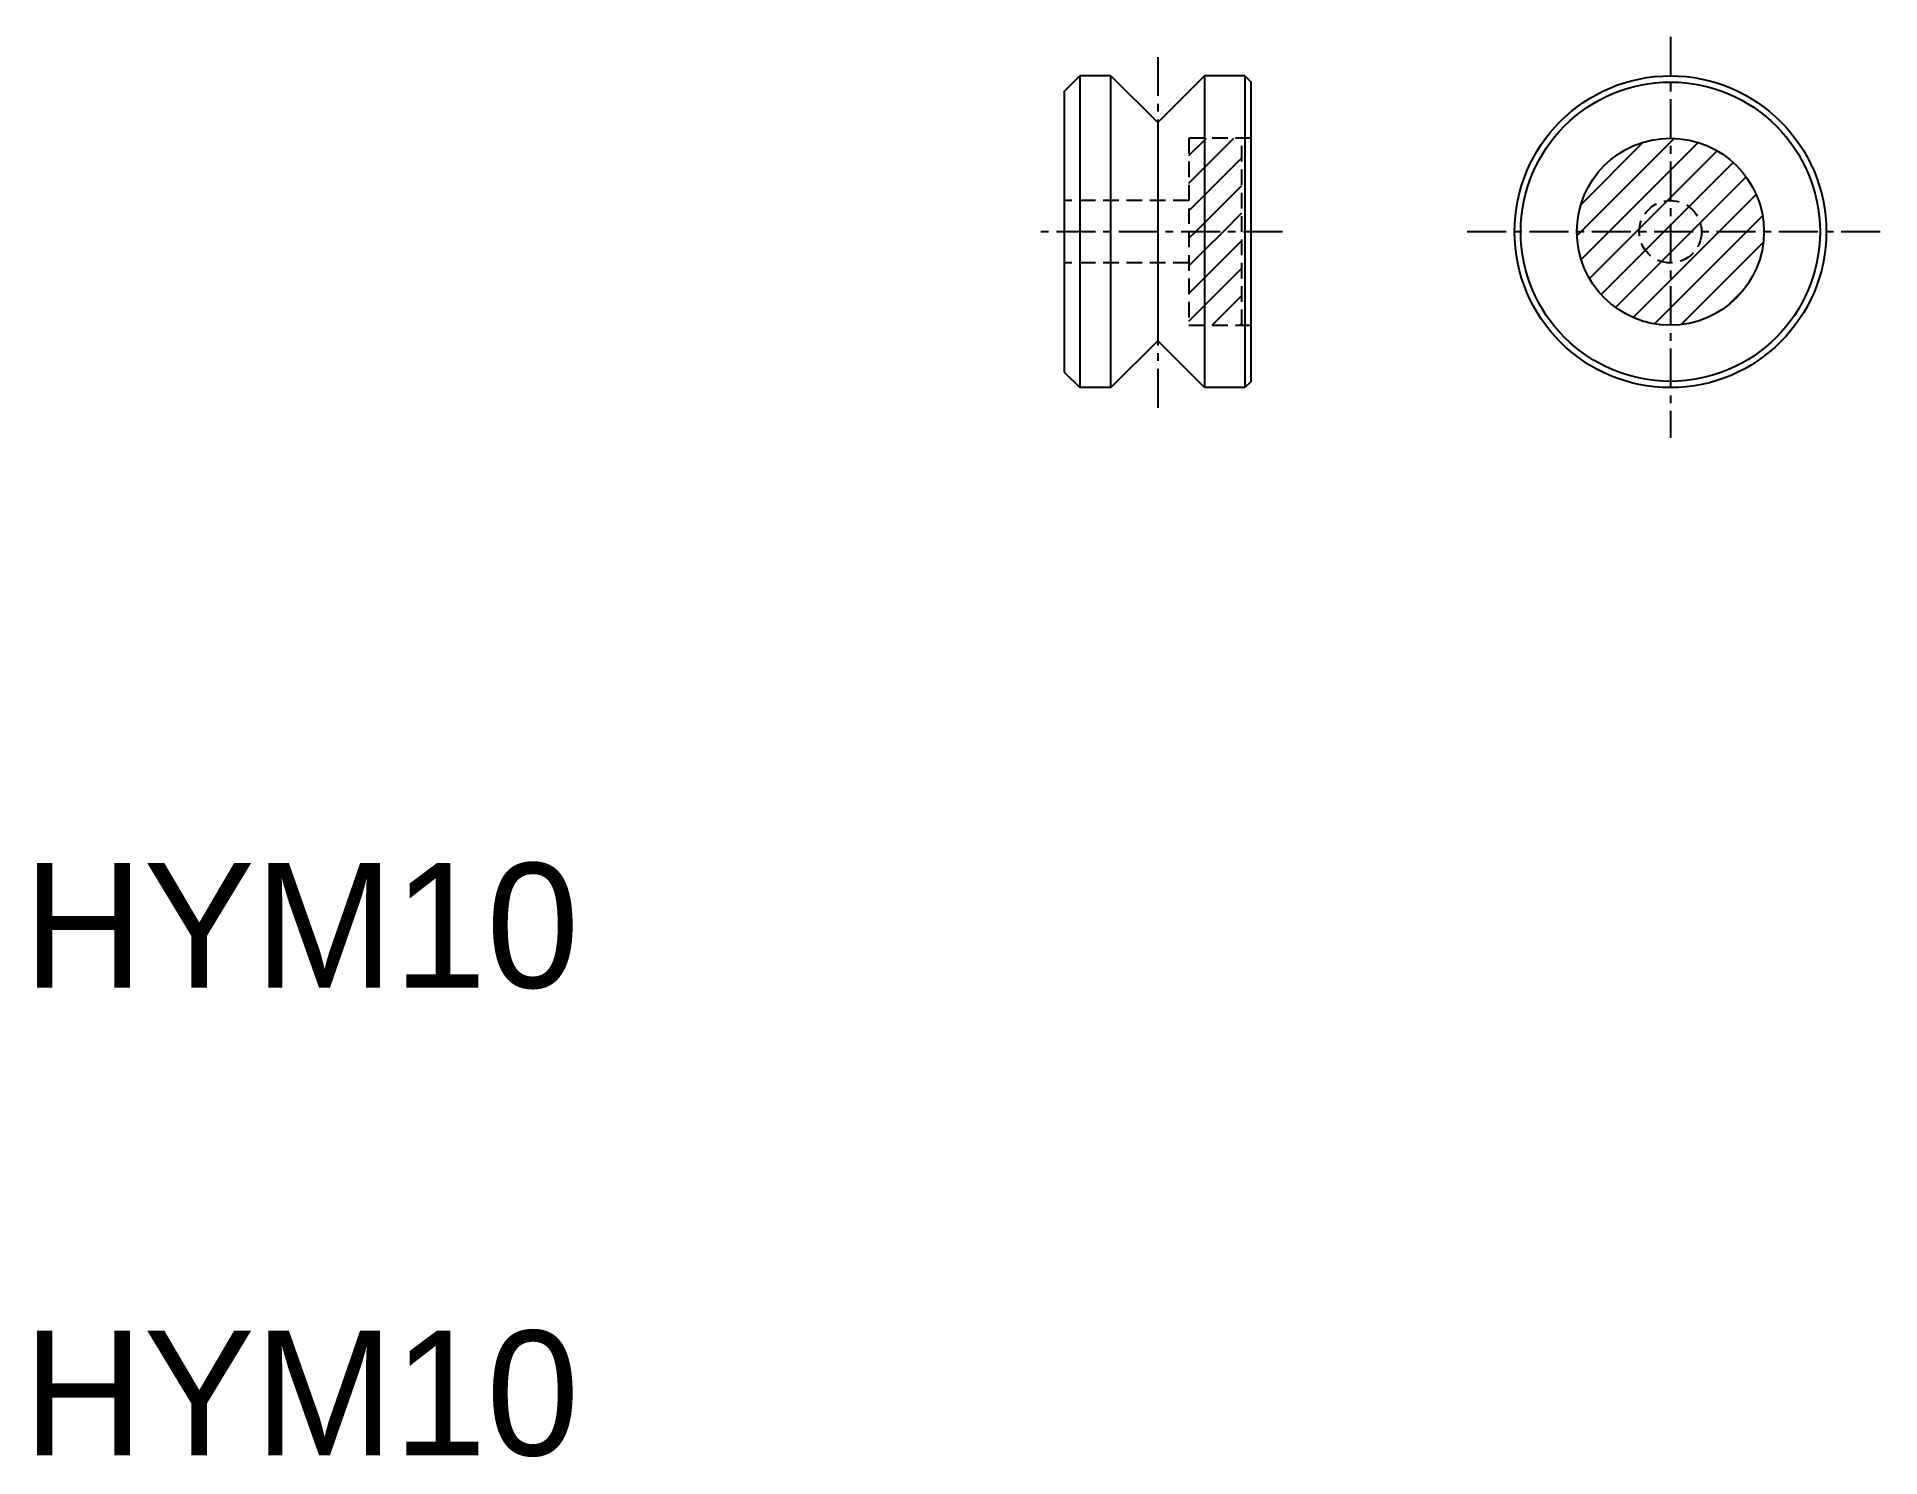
# Model space of a CAD drawing. Extents: x 68 to 127.1, y 116.2 to 161.8.
import ezdxf

# ---------------------------------------------------------------- set-up
doc = ezdxf.new("R2010")
doc.units = 0
doc.linetypes.add('CENTER', pattern=[2, 1.25, -0.25, 0.25, -0.25])
doc.linetypes.add('DASHED', pattern=[0.75, 0.5, -0.25])
doc.layers.get('0').update_dxf_attribs({"linetype": 'CONTINUOUS'})
doc.layers.add('CENTER', color=1, linetype='CENTER')

# ---------------------------------------------------------------- blocks, each defined once
blk = doc.blocks.new('*X2')
at = {"color": 0, "linetype": 'CONTINUOUS'}
for p, q in [((117.411, 155.418), (120.543, 158.549)), ((117.54, 156.43), (119.53, 158.421)), ((117.542, 154.665), (121.295, 158.418)), ((117.811, 154.051), (121.91, 158.149)), ((118.184, 153.539), (122.421, 157.777)), ((118.65, 153.122), (122.839, 157.311)), ((119.213, 152.801), (123.16, 156.748)), ((119.893, 152.597), (123.364, 156.067)), ((120.753, 152.572), (123.388, 155.208)), ((122.243, 153.179), (122.782, 153.717))]:
    blk.add_line(p, q, dxfattribs=at)
blk = doc.blocks.new('*X3')
at = {"color": 0, "linetype": 'CONTINUOUS'}
for p, q in [((104.959, 157.992), (105.459, 158.492)), ((105.459, 157.608), (106.403, 158.552)), ((105.459, 158.492), (105.519, 158.552)), ((105.459, 156.724), (106.659, 157.924)), ((104.959, 157.108), (105.459, 157.608)), ((104.959, 156.224), (105.459, 156.724)), ((105.459, 155.84), (106.659, 157.04)), ((106.055, 155.552), (106.659, 156.156)), ((104.959, 155.34), (105.171, 155.552)), ((105.171, 155.552), (105.459, 155.84)), ((105.459, 154.956), (106.055, 155.552)), ((104.959, 154.456), (105.459, 154.956)), ((105.459, 154.072), (106.659, 155.272)), ((105.459, 153.188), (106.659, 154.388)), ((104.959, 153.572), (105.459, 154.072)), ((104.959, 152.688), (105.459, 153.188)), ((105.707, 152.552), (106.659, 153.505)), ((106.591, 152.552), (106.659, 152.621))]:
    blk.add_line(p, q, dxfattribs=at)

msp = doc.modelspace()

# ---------------------------------------------------------------- linework, layer by layer
at = {"color": 7, "linetype": 'CONTINUOUS'}
for p, q in [((100.959, 160.052), (101.459, 160.552)), ((102.459, 160.552), (101.459, 160.552)), ((101.459, 160.552), (101.459, 150.552)), ((102.459, 160.552), (103.959, 159.052)), ((102.459, 150.552), (102.459, 160.552)), ((105.459, 160.552), (103.959, 159.052)), ((106.759, 160.552), (105.459, 160.552)), ((105.459, 160.552), (105.459, 150.552)), ((106.759, 160.552), (106.959, 160.352)), ((106.759, 160.552), (106.759, 150.552)), ((106.959, 150.752), (106.959, 160.352)), ((100.959, 160.052), (100.959, 151.052)), ((103.959, 159.052), (103.959, 152.052)), ((102.459, 150.552), (103.959, 152.052)), ((105.459, 150.552), (103.959, 152.052)), ((100.959, 151.052), (101.459, 150.552)), ((102.459, 150.552), (101.459, 150.552)), ((106.759, 150.552), (105.459, 150.552)), ((106.959, 150.752), (106.759, 150.552))]:
    msp.add_line(p, q, dxfattribs=at)
at = {"color": 3, "linetype": 'DASHED'}
for p, q in [((104.959, 158.552), (104.959, 152.552)), ((106.959, 158.552), (104.959, 158.552)), ((106.659, 152.552), (106.659, 158.552)), ((104.959, 156.552), (100.959, 156.552)), ((104.959, 154.552), (100.959, 154.552)), ((104.959, 152.552), (106.959, 152.552))]:
    msp.add_line(p, q, dxfattribs=at)
at = {"color": 7, "linetype": 'CONTINUOUS'}
for radius in [5, 4.8]:
    msp.add_circle((120.408, 155.552), radius, dxfattribs=at)
at = {"color": 3, "linetype": 'CONTINUOUS'}
msp.add_circle((120.408, 155.552), 3, dxfattribs=at)
at = {"color": 3, "linetype": 'DASHED'}
msp.add_circle((120.408, 155.552), 1, dxfattribs=at)
at = {"layer": 'CENTER', "color": 1, "linetype": 'CENTER'}
for p, q in [((120.408, 161.803), (120.408, 148.941)), ((103.959, 161.156), (103.959, 149.796)), ((107.959, 155.552), (99.959, 155.552)), ((127.137, 155.552), (113.8, 155.552))]:
    msp.add_line(p, q, dxfattribs=at)

# ---------------------------------------------------------------- block references
at = {"color": 3, "linetype": 'CONTINUOUS'}
for name in ['*X3', '*X2']:
    msp.add_blockref(name, (0, 0), dxfattribs=at)

# ---------------------------------------------------------------- texts
at = {"color": 7, "linetype": 'CONTINUOUS'}
for p in [(67.563, 131.298), (67.563, 116.298)]:
    msp.add_text('HYM10', height=4, dxfattribs=at).set_placement(p)

doc.saveas('drawing.dxf')
